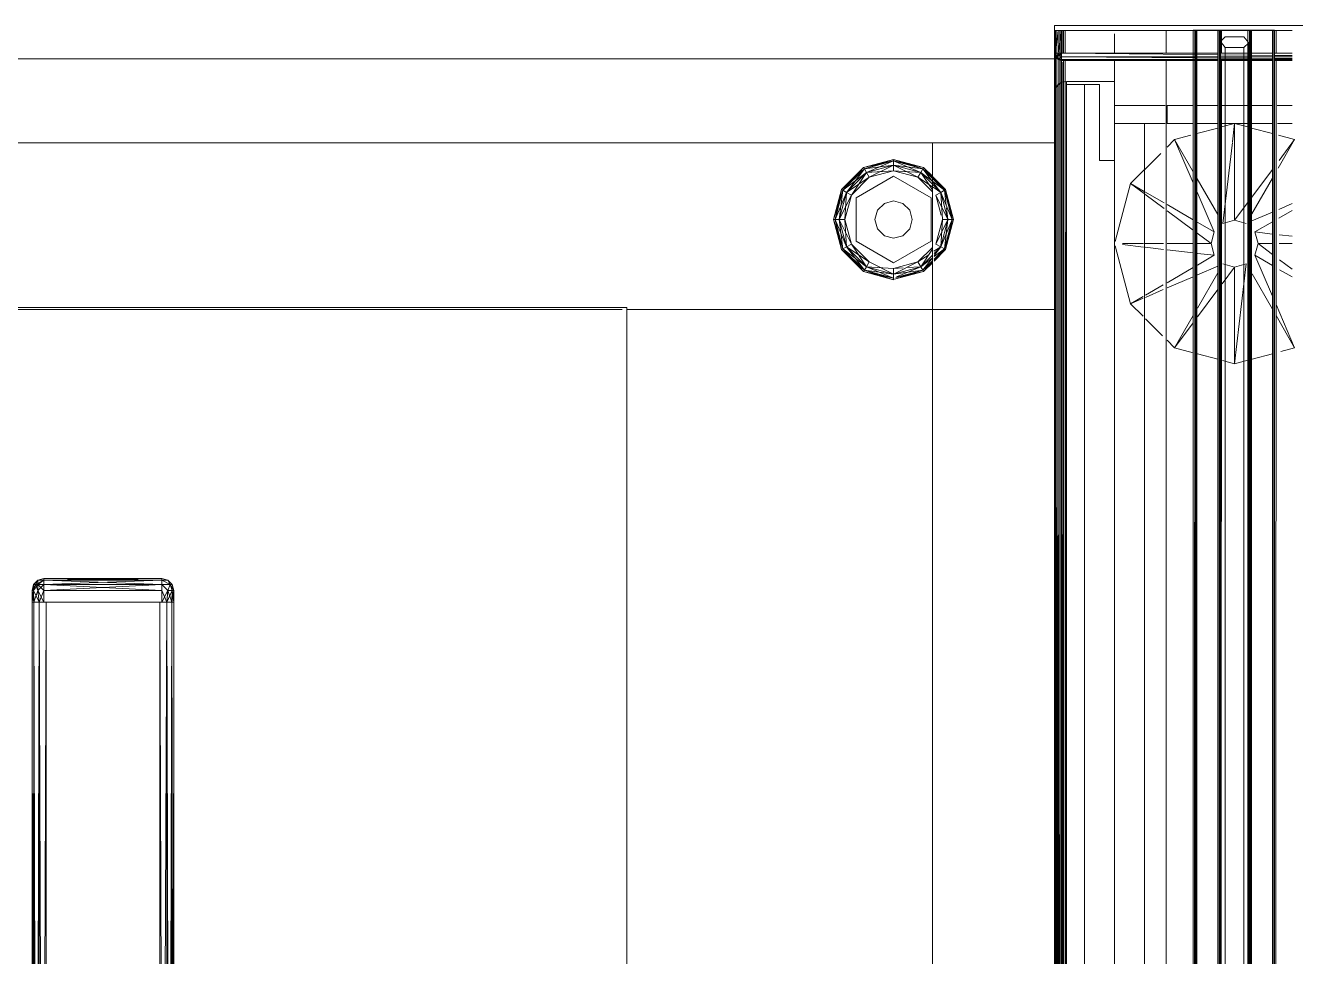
# Model space of a CAD drawing. Header units: inches. Extents: x 0 to 1536, y 72 to 1354.
# Drawn here: x 586.94 to 597.51, y 158.91 to 166.66 of the extents above; entities that cross this region are included whole.
import ezdxf

# ---------------------------------------------------------------- set-up
doc = ezdxf.new("R2010")
doc.units = ezdxf.units.IN
doc.header["$MEASUREMENT"] = 0
doc.layers.add('G-IMPT', color=8, linetype='Continuous', lineweight=9)
doc.layers.add('I-FURN-PNLS', color=30, linetype='Continuous', lineweight=9)

# ---------------------------------------------------------------- blocks, each defined once
blk = doc.blocks.new('WORKSTATION_1 - NCARB Leverage OPT A_dwg_3_YSYS92454-V58-Level XX  POWER _ SIGNAL')
at = {"layer": 'G-IMPT'}
for p, q in [((23.429, 9.841), (23.38, 9.827)), ((23.429, 9.841), (23.38, 9.827)), ((23.429, 9.841), (23.38, 9.827)), ((23.429, 9.841), (24.413, 9.841)), ((23.429, 9.841), (24.413, 9.841)), ((23.429, 9.841), (23.429, 9.827)), ((24.413, 9.841), (23.429, 9.827)), ((23.429, 9.841), (23.429, 9.827)), ((23.429, 9.841), (24.413, 9.827)), ((24.413, 9.841), (24.463, 9.827)), ((24.413, 9.841), (24.463, 9.827)), ((24.413, 9.841), (24.413, 9.827)), ((24.413, 9.841), (24.463, 9.827)), ((24.413, 9.841), (24.413, 9.827)), ((23.361, 9.793), (23.331, 9.742)), ((23.331, 9.742), (23.344, 9.791)), ((23.331, 9.742), (23.344, 9.791)), ((23.344, 9.791), (23.331, 9.742)), ((23.331, 9.742), (23.331, 9.644)), ((23.331, 9.742), (23.331, 9.644)), ((23.331, 9.742), (23.347, 9.644)), ((23.331, 9.742), (23.344, 9.742)), ((23.344, 9.742), (23.331, 9.644)), ((23.344, 9.791), (23.38, 9.827)), ((23.344, 9.791), (23.38, 9.827)), ((23.38, 9.827), (23.344, 9.791)), ((23.344, 9.742), (23.379, 9.793)), ((23.344, 9.791), (23.379, 9.793)), ((23.361, 9.793), (23.344, 9.742)), ((23.344, 9.791), (23.344, 9.742)), ((23.344, 9.742), (23.347, 9.644)), ((23.344, 9.742), (23.39, 9.644)), ((23.344, 9.742), (23.347, 9.644)), ((23.38, 9.742), (23.347, 9.644)), ((23.361, 9.793), (23.429, 9.827)), ((23.361, 9.793), (23.38, 9.827)), ((23.38, 9.742), (23.361, 9.793)), ((23.429, 9.791), (23.361, 9.793)), ((23.379, 9.793), (23.38, 9.827)), ((23.379, 9.793), (23.429, 9.827)), ((23.379, 9.793), (23.429, 9.742)), ((23.379, 9.793), (23.38, 9.742)), ((23.38, 9.827), (23.429, 9.827)), ((23.429, 9.827), (23.38, 9.827)), ((23.429, 9.791), (23.38, 9.742)), ((23.38, 9.742), (23.429, 9.644)), ((23.38, 9.742), (23.39, 9.644)), ((23.38, 9.742), (23.39, 9.644)), ((23.429, 9.742), (23.39, 9.644)), ((24.413, 9.827), (23.429, 9.827)), ((24.413, 9.827), (23.429, 9.791)), ((23.429, 9.791), (23.429, 9.827)), ((24.413, 9.791), (23.429, 9.827)), ((24.413, 9.827), (23.429, 9.827)), ((23.429, 9.791), (23.429, 9.827)), ((24.413, 9.791), (23.429, 9.791)), ((24.413, 9.791), (23.429, 9.742)), ((23.429, 9.742), (23.429, 9.791)), ((23.429, 9.791), (24.413, 9.742)), ((23.429, 9.791), (24.413, 9.791)), ((23.429, 9.742), (23.429, 9.791)), ((24.413, 9.742), (23.429, 9.742)), ((23.429, 9.742), (23.429, 9.644)), ((23.429, 9.742), (24.413, 9.742)), ((24.413, 9.791), (24.413, 9.827)), ((24.413, 9.827), (24.413, 9.791)), ((24.413, 9.827), (24.463, 9.827)), ((24.481, 9.793), (24.413, 9.827)), ((24.481, 9.793), (24.413, 9.791)), ((24.413, 9.742), (24.413, 9.791)), ((24.413, 9.791), (24.413, 9.742)), ((24.413, 9.791), (24.463, 9.742)), ((24.413, 9.791), (24.463, 9.742)), ((24.413, 9.742), (24.413, 9.644)), ((24.463, 9.742), (24.413, 9.644)), ((24.413, 9.742), (24.453, 9.644)), ((24.499, 9.742), (24.453, 9.644)), ((24.463, 9.742), (24.453, 9.644)), ((24.463, 9.742), (24.453, 9.644)), ((24.463, 9.827), (24.499, 9.791)), ((24.463, 9.827), (24.499, 9.791)), ((24.463, 9.827), (24.499, 9.791)), ((24.463, 9.827), (24.481, 9.793)), ((24.481, 9.793), (24.463, 9.827)), ((24.481, 9.793), (24.463, 9.742)), ((24.463, 9.742), (24.481, 9.793)), ((24.463, 9.742), (24.499, 9.742)), ((24.463, 9.742), (24.496, 9.644)), ((24.481, 9.793), (24.499, 9.742)), ((24.481, 9.793), (24.512, 9.742)), ((24.481, 9.793), (24.499, 9.791)), ((24.481, 9.793), (24.512, 9.742)), ((24.481, 9.793), (24.499, 9.742)), ((24.499, 9.742), (24.496, 9.644)), ((24.512, 9.742), (24.496, 9.644)), ((24.499, 9.742), (24.496, 9.644)), ((24.499, 9.791), (24.512, 9.742)), ((24.499, 9.791), (24.512, 9.742)), ((24.499, 9.791), (24.512, 9.742)), ((24.512, 9.742), (24.499, 9.742)), ((24.499, 9.742), (24.512, 9.644)), ((24.499, 9.742), (24.512, 9.742)), ((24.512, 9.742), (24.512, 9.644)), ((24.512, 9.742), (24.512, 9.644)), ((23.331, 9.644), (23.347, 9.644)), ((23.331, 9.644), (23.331, 3.862)), ((23.347, 9.644), (23.331, 9.644)), ((23.347, 9.644), (23.331, 9.644)), ((23.331, 9.644), (23.331, -5.711)), ((23.331, 9.644), (23.347, 9.644)), ((23.331, 9.644), (23.347, -5.711)), ((23.347, 9.644), (23.331, -5.711)), ((23.39, 9.644), (23.347, 9.644)), ((23.347, 9.644), (23.39, -5.711)), ((23.39, 9.644), (23.347, -5.711)), ((23.347, 9.644), (23.347, -5.711)), ((23.347, 9.644), (23.39, 9.644)), ((23.347, 9.644), (23.39, 9.644)), ((23.39, 9.644), (23.429, 9.644)), ((23.39, 9.644), (23.429, 9.644)), ((23.39, 9.644), (23.39, -5.711)), ((23.39, 9.644), (23.449, -5.711)), ((23.39, 9.644), (23.39, -5.711)), ((23.449, 9.644), (23.39, -5.711)), ((24.413, 9.644), (23.429, 9.644)), ((24.394, 9.644), (23.449, 9.644)), ((23.449, 9.644), (24.394, 9.644)), ((24.394, 9.644), (23.449, 9.644)), ((23.449, 9.644), (23.449, -5.711)), ((24.394, 9.644), (24.394, -5.711)), ((24.394, 9.644), (24.453, -5.711)), ((24.453, 9.644), (24.394, -5.711)), ((24.453, 9.644), (24.413, 9.644)), ((24.413, 9.644), (24.453, 9.644)), ((24.453, 9.644), (24.453, -5.711)), ((24.453, 9.644), (24.496, 9.644)), ((24.453, 9.644), (24.496, -5.711)), ((24.453, 9.644), (24.453, -5.711)), ((24.496, 9.644), (24.453, -5.711)), ((24.496, 9.644), (24.453, 9.644)), ((24.496, 9.644), (24.453, 9.644)), ((24.496, 9.644), (24.512, 9.644)), ((24.496, 9.644), (24.512, 9.644)), ((24.512, 9.644), (24.496, 9.644)), ((24.496, 9.644), (24.496, -5.711)), ((24.512, 9.644), (24.496, 9.644)), ((24.496, 9.644), (24.512, -5.711)), ((24.512, 9.644), (24.496, -5.711)), ((24.512, 9.644), (24.512, -5.711))]:
    blk.add_line(p, q, dxfattribs=at)
blk = doc.blocks.new('WORKSTATION_1 - NCARB Leverage OPT A_dwg_3_KPWL4236-V59-Level XX  POWER _ SIGNAL')
at = {"layer": 'G-IMPT'}
for p, q in [((2.125, 0.48), (2.125, 0.355)), ((2.125, 0.355), (2.125, 0.48)), ((2.275, 0.48), (2.275, 0.357)), ((2.275, 0.357), (2.275, 0.48)), ((2.409, 0.5), (2.373, 0.365)), ((2.373, 0.365), (2.409, 0.5)), ((2.373, 0.365), (2.409, 0.5)), ((2.409, 0.5), (2.647, 0.362)), ((2.583, 0.37), (2.409, 0.5)), ((2.99, 0.368), (2.941, 0.48)), ((2.998, 0.48), (3.062, 0.369)), ((3.201, 0.371), (3.214, 0.48)), ((3.275, 0.48), (3.275, 0.372)), ((3.409, 0.374), (3.488, 0.48)), ((3.552, 0.48), (3.492, 0.375)), ((3.781, 0.345), (4.141, 0.5)), ((4.141, 0.5), (3.873, 0.345)), ((4.172, 0.386), (4.141, 0.5)), ((4.141, 0.5), (4.172, 0.386)), ((4.141, 0.5), (4.172, 0.386)), ((2.125, 0.315), (2.125, 0.142)), ((2.125, 0.142), (2.125, 0.315)), ((2.275, 0.315), (2.275, 0.142)), ((2.275, 0.142), (2.275, 0.315)), ((2.359, 0.315), (2.313, 0.142)), ((2.313, 0.142), (2.359, 0.315)), ((2.313, 0.142), (2.359, 0.315)), ((2.888, 0.143), (2.657, 0.315)), ((2.729, 0.315), (3.026, 0.144)), ((3.086, 0.144), (3.013, 0.315)), ((3.093, 0.315), (3.178, 0.169)), ((3.178, 0.169), (3.195, 0.315)), ((3.275, 0.195), (3.365, 0.315)), ((3.275, 0.315), (3.275, 0.195)), ((3.372, 0.169), (3.712, 0.315)), ((3.457, 0.315), (3.372, 0.169)), ((3.821, 0.315), (3.526, 0.145)), ((4.236, 0.147), (4.191, 0.315)), ((4.191, 0.315), (4.236, 0.147)), ((4.191, 0.315), (4.236, 0.147)), ((2.125, 0.11), (2.125, -0.108)), ((2.125, -0.108), (2.125, 0.11)), ((2.304, 0.11), (2.275, 0)), ((2.275, 0), (2.304, 0.11)), ((2.275, 0), (2.304, 0.11)), ((2.275, 0.11), (2.275, -0.108)), ((2.275, -0.108), (2.275, 0.11)), ((3.08, 0), (2.933, 0.11)), ((3.178, 0.169), (3.275, 0.195)), ((3.275, 0.195), (3.178, 0.169)), ((3.275, 0.195), (3.178, 0.169)), ((3.275, 0.195), (3.372, 0.169)), ((3.275, 0.195), (3.372, 0.169)), ((3.372, 0.169), (3.275, 0.195)), ((4.275, 0), (4.246, 0.11)), ((4.246, 0.11), (4.275, 0)), ((4.246, 0.11), (4.275, 0)), ((2.275, 0), (3.08, 0)), ((2.427, -0.018), (2.275, 0)), ((3.08, 0), (3.106, 0.097)), ((3.106, 0.097), (3.08, 0)), ((3.106, 0.097), (3.08, 0)), ((3.106, -0.097), (3.08, 0)), ((3.08, 0), (3.106, -0.097)), ((3.08, 0), (3.106, -0.097)), ((3.444, 0.097), (3.47, 0)), ((3.444, 0.097), (3.47, 0)), ((3.47, 0), (3.444, 0.097)), ((3.444, 0.097), (4.275, 0)), ((3.47, 0), (3.444, -0.097)), ((3.47, 0), (3.444, -0.097)), ((3.444, -0.097), (3.47, 0)), ((4.275, 0), (3.47, 0)), ((3.47, 0), (3.609, -0.104)), ((4.248, -0.102), (4.275, 0)), ((4.275, 0), (4.248, -0.102)), ((4.275, 0), (4.248, -0.102)), ((2.275, 0), (2.304, -0.108)), ((2.304, -0.108), (2.275, 0)), ((2.304, -0.108), (2.275, 0)), ((3.106, -0.097), (2.432, -0.018)), ((2.125, -0.14), (2.125, -0.313)), ((2.125, -0.313), (2.125, -0.14)), ((2.275, -0.14), (2.275, -0.313)), ((2.275, -0.313), (2.275, -0.14)), ((2.313, -0.14), (2.359, -0.313)), ((2.359, -0.313), (2.313, -0.14)), ((2.359, -0.313), (2.313, -0.14)), ((2.735, -0.312), (3.033, -0.14)), ((3.178, -0.169), (2.846, -0.312)), ((3.095, -0.311), (3.178, -0.169)), ((3.275, -0.195), (3.178, -0.169)), ((3.178, -0.169), (3.275, -0.195)), ((3.178, -0.169), (3.275, -0.195)), ((3.275, -0.195), (3.188, -0.311)), ((3.372, -0.169), (3.275, -0.195)), ((3.372, -0.169), (3.275, -0.195)), ((3.275, -0.195), (3.372, -0.169)), ((3.275, -0.311), (3.275, -0.195)), ((3.372, -0.169), (3.356, -0.31)), ((3.454, -0.31), (3.372, -0.169)), ((3.535, -0.31), (3.462, -0.14)), ((3.811, -0.309), (3.517, -0.14)), ((3.658, -0.14), (3.885, -0.309)), ((4.192, -0.308), (4.237, -0.14)), ((4.237, -0.14), (4.192, -0.308)), ((4.237, -0.14), (4.192, -0.308)), ((2.125, -0.345), (2.125, -0.562)), ((2.125, -0.562), (2.125, -0.345)), ((2.275, -0.345), (2.275, -0.562)), ((2.275, -0.562), (2.275, -0.345)), ((2.373, -0.365), (2.409, -0.5)), ((2.409, -0.5), (2.373, -0.365)), ((2.409, -0.5), (2.373, -0.365)), ((2.409, -0.5), (2.677, -0.345)), ((2.769, -0.345), (2.409, -0.5)), ((2.95, -0.562), (3.076, -0.345)), ((3.163, -0.345), (3.001, -0.562)), ((3.275, -0.562), (3.275, -0.345)), ((3.352, -0.345), (3.326, -0.562)), ((3.6, -0.562), (3.474, -0.345)), ((3.644, -0.562), (3.55, -0.345)), ((4.141, -0.5), (3.873, -0.345)), ((3.933, -0.345), (4.141, -0.5)), ((4.141, -0.5), (4.183, -0.345)), ((4.183, -0.345), (4.141, -0.5)), ((4.183, -0.345), (4.141, -0.5)), ((2.471, -0.562), (2.409, -0.5)), ((2.471, -0.562), (2.409, -0.5)), ((2.471, -0.562), (2.409, -0.5)), ((4.079, -0.562), (4.141, -0.5)), ((4.079, -0.562), (4.141, -0.5)), ((4.141, -0.5), (4.079, -0.562)), ((2.275, -0.562), (2.125, -0.562)), ((2.275, -0.562), (2.125, -0.562)), ((2.125, -0.577), (2.125, -1)), ((2.125, -0.577), (2.125, -1)), ((2.275, -0.579), (2.275, -0.75)), ((2.275, -0.75), (2.275, -0.579)), ((2.275, -0.75), (2.275, -0.579)), ((2.275, -0.75), (2.275, -0.579)), ((2.657, -0.748), (2.524, -0.615)), ((2.657, -0.748), (2.524, -0.615)), ((2.657, -0.748), (2.524, -0.615)), ((2.844, -0.747), (2.936, -0.587)), ((2.983, -0.587), (2.864, -0.747)), ((3.275, -0.745), (3.275, -0.591)), ((3.323, -0.591), (3.305, -0.744)), ((3.704, -0.742), (3.618, -0.595)), ((3.722, -0.742), (3.658, -0.595)), ((3.9, -0.741), (4.041, -0.6)), ((3.9, -0.741), (4.041, -0.6)), ((4.041, -0.6), (3.9, -0.741)), ((2.275, -0.75), (2.275, -1)), ((2.275, -0.75), (2.545, -0.75)), ((2.275, -0.75), (2.545, -0.75)), ((2.275, -0.75), (2.275, -1)), ((2.275, -1), (2.275, -0.75)), ((2.275, -0.75), (2.545, -0.75)), ((2.275, -1), (2.275, -0.75)), ((2.275, -0.75), (2.545, -0.75)), ((2.275, -1), (2.275, -0.75)), ((2.275, -1), (2.275, -0.75)), ((2.275, -0.75), (36.725, -0.75)), ((2.275, -0.75), (36.725, -0.75)), ((2.275, -0.75), (2.545, -0.75)), ((2.275, -0.75), (2.545, -0.75)), ((2.583, -0.75), (36.686, -0.75)), ((2.583, -0.75), (36.686, -0.75)), ((2.583, -0.75), (36.686, -0.75)), ((2.583, -0.75), (36.686, -0.75)), ((2.583, -0.75), (36.686, -0.75)), ((2.583, -0.75), (36.686, -0.75)), ((2.775, -0.866), (2.662, -0.753)), ((2.775, -0.866), (2.662, -0.753)), ((2.775, -0.866), (2.662, -0.753)), ((2.775, -0.866), (2.84, -0.754)), ((2.858, -0.754), (2.775, -0.866)), ((3.275, -0.934), (3.275, -0.757)), ((3.303, -0.758), (3.283, -0.933)), ((3.775, -0.866), (3.714, -0.761)), ((3.775, -0.866), (3.73, -0.761)), ((3.775, -0.866), (3.879, -0.762)), ((3.775, -0.866), (3.879, -0.762)), ((3.879, -0.762), (3.775, -0.866)), ((2.775, -0.866), (3.257, -0.995)), ((3.257, -0.995), (2.775, -0.866)), ((3.257, -0.995), (2.775, -0.866)), ((3.294, -0.995), (3.775, -0.866)), ((3.775, -0.866), (3.294, -0.995)), ((3.775, -0.866), (3.294, -0.995)), ((1.5, -1), (1.5, -1.41)), ((1.5, -1), (1.5, -1.41)), ((1.69, -1), (1.529, -1)), ((1.69, -1), (1.529, -1)), ((1.925, -1), (1.742, -1)), ((2.125, -1), (1.742, -1)), ((2.125, -1), (1.925, -1)), ((2.583, -1), (2.275, -1)), ((2.275, -1), (2.583, -1)), ((2.275, -1), (2.583, -1)), ((2.583, -1), (2.275, -1)), ((2.275, -1), (2.583, -1)), ((2.583, -1), (2.275, -1)), ((36.416, -1), (2.583, -1)), ((2.583, -1), (36.416, -1)), ((2.583, -1), (2.583, -1.125)), ((2.583, -1), (36.416, -1)), ((2.583, -1), (36.416, -1)), ((2.583, -1), (36.416, -1)), ((36.416, -1), (2.583, -1)), ((2.583, -1.125), (2.583, -1)), ((1.95, -1.25), (1.95, -1.125)), ((2.583, -1.125), (1.95, -1.125)), ((1.95, -1.125), (2.583, -1.125)), ((1.95, -1.125), (1.95, -1.4)), ((11.614, -1.25), (1.95, -1.25)), ((1.95, -1.25), (1.95, -1.4)), ((11.614, -1.25), (1.95, -1.25)), ((1.736, -1.5), (1.5, -1.5)), ((1.95, -1.5), (1.5, -1.5)), ((1.95, -1.5), (1.736, -1.5))]:
    blk.add_line(p, q, dxfattribs=at)
blk = doc.blocks.new('WORKSTATION_1 - NCARB Leverage OPT A_dwg_3_KECS22436-7491119-Level XX  POWER _ SIGNAL')
at = {"layer": 'G-IMPT'}
for p, q in [((1.925, -1), (2.125, -1)), ((1.925, -1.118), (1.925, -1)), ((1.925, -1), (2.125, -1)), ((1.925, -1.118), (1.925, -1)), ((2.125, -1), (2.275, -1)), ((2.125, -1), (2.275, -1)), ((2.275, -1), (2.583, -1)), ((2.275, -1), (2.583, -1)), ((2.583, -1), (11.614, -1)), ((2.583, -1), (36.416, -1)), ((1.925, -1.4), (1.925, -1.146)), ((1.925, -1.4), (1.925, -1.146)), ((1.932, -1.437), (1.925, -1.4)), ((1.932, -1.437), (1.925, -1.4)), ((1.932, -1.437), (1.925, -1.4)), ((1.954, -1.471), (1.932, -1.437)), ((1.954, -1.471), (1.932, -1.437)), ((1.954, -1.471), (1.932, -1.437)), ((1.95, -1.4), (37.05, -1.4)), ((1.95, -1.4), (11.472, -1.41)), ((1.95, -1.437), (11.614, -1.427)), ((1.95, -1.437), (11.614, -1.437)), ((1.95, -1.437), (37.05, -1.437)), ((1.95, -1.437), (11.614, -1.446)), ((1.988, -1.493), (1.954, -1.471)), ((1.988, -1.493), (1.954, -1.471)), ((1.988, -1.493), (1.954, -1.471)), ((1.974, -1.471), (33.76, -1.44)), ((1.974, -1.471), (11.614, -1.471)), ((1.974, -1.471), (37.026, -1.471)), ((1.974, -1.471), (11.614, -1.477)), ((2.013, -1.493), (37.026, -1.471)), ((2.025, -1.5), (1.988, -1.493)), ((2.025, -1.5), (1.988, -1.493)), ((2.025, -1.5), (1.988, -1.493)), ((2.013, -1.493), (11.614, -1.493)), ((2.013, -1.493), (36.987, -1.493)), ((2.013, -1.493), (36.973, -1.5)), ((2.025, -1.5), (3.824, -1.5)), ((2.025, -1.5), (36.975, -1.5)), ((2.025, -1.5), (2.437, -1.5)), ((2.437, -1.5), (11.614, -1.498)), ((3.824, -1.5), (11.614, -1.5))]:
    blk.add_line(p, q, dxfattribs=at)
blk = doc.blocks.new('WORKSTATION_1 - NCARB Leverage OPT A_dwg_3_KESS1236-7491117-Level XX  POWER _ SIGNAL')
at = {"layer": 'G-IMPT'}
for p, q in [((1.925, -1), (2.125, -1)), ((1.925, -1), (1.925, -1.118)), ((1.925, -1), (1.925, -1.4)), ((37.075, -1), (1.925, -1)), ((2.125, -1), (2.275, -1)), ((2.275, -1), (2.583, -1)), ((2.583, -1), (36.416, -1)), ((1.925, -1.146), (1.925, -1.4)), ((1.925, -1.4), (1.932, -1.437)), ((1.925, -1.4), (1.932, -1.437)), ((37.075, -1.4), (1.925, -1.4)), ((37.05, -1.437), (1.925, -1.4)), ((1.938, -1.45), (1.932, -1.437)), ((1.932, -1.437), (1.954, -1.471)), ((1.938, -1.45), (1.954, -1.471)), ((1.938, -1.45), (1.975, -1.487)), ((37.05, -1.437), (1.95, -1.437)), ((33.76, -1.44), (1.954, -1.471)), ((1.975, -1.487), (1.954, -1.471)), ((37.046, -1.471), (1.954, -1.471)), ((1.954, -1.471), (1.988, -1.493)), ((37.046, -1.471), (1.988, -1.493)), ((1.975, -1.487), (1.988, -1.493)), ((2.025, -1.5), (1.988, -1.493)), ((1.988, -1.493), (2.025, -1.5)), ((37.012, -1.493), (1.988, -1.493)), ((36.973, -1.5), (1.988, -1.493)), ((2.025, -1.5), (36.975, -1.5)), ((36.975, -1.5), (2.025, -1.5))]:
    blk.add_line(p, q, dxfattribs=at)
blk = doc.blocks.new('WORKSTATION_1 - NCARB Leverage OPT A_dwg_3_42PP AA36_000000-V60-Level XX  POWER _ SIGNAL')
for name in ['WORKSTATION_1 - NCARB Leverage OPT A_dwg_3_KPWL4236-V59-Level XX  POWER _ SIGNAL', 'WORKSTATION_1 - NCARB Leverage OPT A_dwg_3_KECS22436-7491119-Level XX  POWER _ SIGNAL', 'WORKSTATION_1 - NCARB Leverage OPT A_dwg_3_KESS1236-7491117-Level XX  POWER _ SIGNAL']:
    blk.add_blockref(name, (0, 0))
blk = doc.blocks.new('WORKSTATION_1 - NCARB Leverage OPT A_dwg_3_KTE42-V63-Level XX  POWER _ SIGNAL')
at = {"layer": 'G-IMPT'}
for p, q in [((1.28, 1.492), (1.258, 1.47)), ((1.28, 1.492), (1.258, 1.47)), ((1.258, 1.47), (1.28, 1.492)), ((1.28, 1.492), (1.261, 1.464)), ((1.31, 1.5), (1.28, 1.492)), ((1.31, 1.5), (1.28, 1.492)), ((1.28, 1.492), (1.31, 1.5)), ((1.285, 1.479), (1.28, 1.492)), ((1.285, 1.479), (1.291, 1.494)), ((1.31, 1.492), (1.285, 1.479)), ((1.31, 1.5), (1.291, 1.494)), ((1.31, 1.492), (1.291, 1.494)), ((1.5, 1.5), (1.31, 1.5)), ((1.31, 1.5), (1.5, 1.5)), ((1.5, 1.492), (1.31, 1.5)), ((1.31, 1.492), (1.31, 1.5)), ((1.31, 1.492), (1.5, 1.492)), ((1.5, 1.47), (1.31, 1.492)), ((1.31, 1.47), (1.31, 1.492)), ((1.5, 1.492), (1.5, 1.5)), ((1.5, 1.47), (1.5, 1.492)), ((1.25, 1.44), (1.258, 1.47)), ((1.25, 1.44), (1.258, 1.47)), ((1.25, 1.44), (1.258, 1.47)), ((1.25, 0.314), (1.25, 1.44)), ((1.258, 1.44), (1.25, 1.44)), ((1.25, 1), (1.25, 1.41)), ((1.258, 1.44), (1.255, 0.314)), ((1.258, 1.47), (1.261, 1.464)), ((1.258, 1.44), (1.261, 1.464)), ((1.258, 0.314), (1.258, 1.44)), ((1.28, 1.44), (1.258, 1.44)), ((1.285, 1.479), (1.261, 1.464)), ((1.28, 1.44), (1.261, 1.464)), ((1.28, 1.44), (1.271, 0.314)), ((1.28, 1.44), (1.291, 1.457)), ((1.28, 0.314), (1.28, 1.44)), ((1.31, 1.44), (1.28, 1.44)), ((1.291, 1.457), (1.285, 1.479)), ((1.31, 1.47), (1.285, 1.479)), ((1.31, 1.47), (1.291, 1.457)), ((1.31, 1.44), (1.291, 1.457)), ((1.31, 1.44), (1.298, 0.315)), ((1.31, 1.47), (1.5, 1.47)), ((1.5, 1.44), (1.31, 1.47)), ((1.31, 1.44), (1.31, 1.47)), ((1.31, 1.44), (1.5, 1.44)), ((1.31, 1.44), (1.31, 0.315)), ((1.5, 1.44), (1.5, 1.47)), ((1.5, 1.44), (1.5, 0.315)), ((1.5, 1), (1.5, 1.41)), ((1.25, 0.573), (1.25, 1)), ((1.5, 0.345), (1.5, 1)), ((1.25, 0.345), (1.25, 0.57)), ((1.25, 0.14), (1.25, 0.314)), ((1.25, 0.14), (1.25, 0.314)), ((1.255, 0.314), (1.254, 0.14)), ((1.258, 0.14), (1.258, 0.314)), ((1.271, 0.314), (1.27, 0.14)), ((1.28, 0.14), (1.28, 0.314)), ((1.298, 0.315), (1.296, 0.14)), ((1.31, 0.315), (1.31, 0.14)), ((1.5, 0.14), (1.5, 0.315)), ((1.5, 0.315), (1.5, 0.14)), ((1.25, -0.132), (1.25, 0.127)), ((1.25, -0.11), (1.25, 0.109)), ((1.254, 0.127), (1.254, -0.132)), ((1.258, -0.132), (1.258, 0.127)), ((1.27, 0.127), (1.268, -0.132)), ((1.28, -0.132), (1.28, 0.127)), ((1.296, 0.127), (1.294, -0.132)), ((1.31, 0.127), (1.31, -0.132)), ((1.5, 0.127), (1.5, -0.132)), ((1.5, -0.11), (1.5, 0.11)), ((1.25, -0.315), (1.25, -0.141)), ((1.25, -0.315), (1.25, -0.141)), ((1.254, -0.141), (1.253, -0.315)), ((1.258, -0.315), (1.258, -0.141)), ((1.268, -0.141), (1.267, -0.315)), ((1.28, -0.315), (1.28, -0.141)), ((1.294, -0.141), (1.292, -0.315)), ((1.31, -0.14), (1.31, -0.315)), ((1.5, -0.315), (1.5, -0.14)), ((1.5, -0.14), (1.5, -0.315)), ((1.25, -0.48), (1.25, -0.328)), ((1.25, -0.48), (1.25, -0.349)), ((1.253, -0.328), (1.253, -0.48)), ((1.258, -0.48), (1.258, -0.328)), ((1.267, -0.328), (1.265, -0.48)), ((1.28, -0.48), (1.28, -0.328)), ((1.292, -0.328), (1.29, -0.48)), ((1.31, -0.328), (1.31, -0.48)), ((1.5, -0.328), (1.5, -0.48)), ((1.5, -0.48), (1.5, -0.345))]:
    blk.add_line(p, q, dxfattribs=at)
blk = doc.blocks.new('WORKSTATION_1 - NCARB Leverage OPT A_dwg_3_KPGAS0972-V64-Level XX  POWER _ SIGNAL')
at = {"layer": 'G-IMPT'}
for p, q in [((1.5, 0.48), (1.5, 0.345)), ((1.5, 0.345), (1.5, 0.48)), ((1.5, 0.332), (1.5, 0.345)), ((1.69, 0.345), (1.5, 0.345)), ((1.5, 0.33), (1.5, 0.332)), ((1.69, 0.332), (1.5, 0.332)), ((1.5, 0.332), (1.69, 0.332)), ((1.5, 0.328), (1.5, 0.33)), ((1.69, 0.33), (1.5, 0.33)), ((1.5, 0.315), (1.5, 0.328)), ((73.459, 0.315), (1.5, 0.328)), ((73.459, 0.33), (1.733, 0.33)), ((73.459, 0.332), (1.734, 0.345)), ((1.734, 0.332), (73.459, 0.332)), ((73.459, 0.33), (1.734, 0.332)), ((1.5, 0.315), (1.5, 0.14)), ((1.5, 0.14), (1.5, 0.315)), ((73.459, 0.315), (1.5, 0.315)), ((1.5, 0.132), (1.5, 0.14)), ((1.5, 0.14), (73.459, 0.14)), ((73.459, 0.132), (1.5, 0.14)), ((1.5, 0.125), (1.5, 0.132)), ((73.459, 0.125), (1.5, 0.132)), ((1.5, 0.132), (73.459, 0.132)), ((1.5, 0.125), (73.459, 0.125)), ((1.5, 0.123), (1.5, 0.125)), ((1.5, 0.125), (73.459, 0.125)), ((1.69, 0.125), (1.5, 0.125)), ((1.5, 0.11), (1.5, 0.123)), ((1.69, 0.123), (1.5, 0.123)), ((1.5, 0.123), (1.69, 0.123)), ((1.5, 0.11), (1.5, -0.11)), ((1.5, -0.11), (1.5, 0.11)), ((1.69, 0.11), (1.5, 0.11)), ((73.459, 0.123), (1.742, 0.125)), ((73.459, 0.11), (1.742, 0.123)), ((1.742, 0.123), (73.459, 0.123)), ((73.459, 0.11), (1.742, 0.11)), ((1.5, -0.117), (1.5, -0.11)), ((1.69, -0.11), (1.5, -0.11)), ((1.5, -0.125), (1.5, -0.117)), ((1.69, -0.118), (1.5, -0.117)), ((1.5, -0.117), (1.69, -0.117)), ((1.5, -0.127), (1.5, -0.125)), ((1.5, -0.125), (1.69, -0.125)), ((1.5, -0.14), (1.5, -0.127)), ((73.459, -0.14), (1.5, -0.127)), ((1.5, -0.127), (73.459, -0.127)), ((1.5, -0.14), (1.5, -0.315)), ((1.5, -0.315), (1.5, -0.14)), ((73.459, -0.14), (1.5, -0.14)), ((73.459, -0.117), (1.742, -0.11)), ((1.742, -0.117), (73.459, -0.117)), ((73.459, -0.125), (1.742, -0.118)), ((1.742, -0.125), (73.459, -0.125)), ((1.5, -0.322), (1.5, -0.315)), ((1.5, -0.315), (73.459, -0.315)), ((73.459, -0.322), (1.5, -0.315)), ((1.5, -0.33), (1.5, -0.322)), ((1.5, -0.322), (73.459, -0.322)), ((73.459, -0.33), (1.5, -0.322)), ((1.5, -0.332), (1.5, -0.33)), ((73.459, -0.33), (1.5, -0.33)), ((1.5, -0.345), (1.5, -0.332)), ((1.69, -0.332), (1.5, -0.332)), ((1.5, -0.332), (1.69, -0.332)), ((1.5, -0.345), (1.5, -0.57)), ((1.5, -1.44), (1.5, -0.345)), ((1.69, -0.345), (1.5, -0.345)), ((1.742, -0.332), (73.459, -0.332)), ((73.459, -0.345), (1.742, -0.332)), ((73.459, -0.345), (1.742, -0.345)), ((1.69, -0.57), (1.5, -0.57)), ((1.69, -0.57), (1.5, -0.57)), ((1.5, -0.57), (1.5, -1.41)), ((73.459, -0.57), (1.742, -0.57)), ((73.459, -0.57), (1.742, -0.57)), ((1.5, -1.41), (1.5, -1.425)), ((1.5, -1.425), (1.5, -1.436)), ((1.5, -1.436), (1.5, -1.44)), ((1.69, -1.436), (1.5, -1.436)), ((1.5, -1.436), (1.69, -1.436)), ((1.5, -1.47), (1.5, -1.44)), ((1.5, -1.44), (1.5, -1.444)), ((1.5, -1.44), (73.459, -1.44)), ((1.5, -1.44), (73.459, -1.44)), ((1.69, -1.44), (1.5, -1.44)), ((73.459, -1.44), (1.5, -1.444)), ((1.69, -1.44), (1.5, -1.44)), ((1.5, -1.44), (1.69, -1.44)), ((1.5, -1.444), (1.5, -1.455)), ((1.5, -1.444), (73.459, -1.444)), ((73.459, -1.444), (1.5, -1.455)), ((1.5, -1.455), (1.5, -1.47)), ((1.5, -1.455), (73.459, -1.455)), ((73.459, -1.455), (1.5, -1.47)), ((1.5, -1.47), (1.5, -1.485)), ((1.5, -1.492), (1.5, -1.47)), ((1.5, -1.47), (73.459, -1.47)), ((73.459, -1.47), (1.5, -1.485)), ((1.5, -1.47), (73.459, -1.47)), ((73.459, -1.492), (1.5, -1.47)), ((1.69, -1.425), (1.501, -1.425)), ((1.501, -1.425), (1.69, -1.425)), ((1.69, -1.41), (1.502, -1.41)), ((73.459, -1.41), (1.742, -1.41)), ((73.459, -1.41), (1.742, -1.425)), ((1.742, -1.425), (73.459, -1.425)), ((73.459, -1.436), (1.742, -1.44)), ((1.742, -1.44), (73.459, -1.44)), ((73.459, -1.47), (1.742, -1.44)), ((1.764, -1.436), (73.459, -1.436)), ((73.459, -1.425), (1.767, -1.436)), ((1.5, -1.485), (1.5, -1.496)), ((1.5, -1.485), (73.459, -1.485)), ((73.459, -1.485), (1.5, -1.496)), ((1.5, -1.5), (1.5, -1.492)), ((1.5, -1.492), (73.459, -1.492)), ((73.459, -1.5), (1.5, -1.492)), ((1.5, -1.496), (1.5, -1.5)), ((1.5, -1.496), (73.459, -1.496)), ((73.459, -1.496), (1.5, -1.5)), ((1.5, -1.5), (73.459, -1.5)), ((1.5, -1.5), (73.459, -1.5))]:
    blk.add_line(p, q, dxfattribs=at)
blk = doc.blocks.new('WORKSTATION_1 - NCARB Leverage OPT A_dwg_3_UGHS1672R-V65-Level XX  POWER _ SIGNAL')
at = {"layer": 'G-IMPT'}
for p, q in [((0.214, 16), (0, 16)), ((0.214, 16), (0, 16)), ((0, 16), (0.214, 16)), ((0.214, 16), (0, 16)), ((0, 0), (0, 16)), ((0, 0), (0, 16)), ((0, 0), (0, 16)), ((0, 0), (0, 16)), ((0.289, 16), (0.214, 16)), ((0.289, 16), (0.214, 16)), ((0.214, 16), (0.289, 16)), ((0.289, 16), (0.214, 16)), ((0.701, 16), (0.289, 16)), ((0.701, 16), (0.289, 16)), ((0.289, 16), (2.088, 16)), ((2.088, 16), (0.289, 16)), ((0.701, 16), (2.088, 16)), ((0.701, 16), (2.088, 16)), ((0.701, 16), (0.701, 14.984)), ((0.701, 16), (0.701, 14.984)), ((0.701, 16), (2.088, 16)), ((0.701, 16), (2.088, 16)), ((0.701, 14.984), (0.701, 16)), ((0.701, 14.984), (0.701, 16)), ((0.701, 14.984), (0.701, 16)), ((0.701, 0), (0.701, 16)), ((2.088, 16), (9.878, 16)), ((2.088, 16), (9.878, 16)), ((2.088, 16), (9.878, 16)), ((2.088, 16), (9.878, 16)), ((2.088, 16), (9.878, 16)), ((9.878, 16), (2.088, 16)), ((1.339, 15.161), (1.089, 15.094)), ((1.089, 15.094), (1.339, 15.149)), ((1.095, 15.084), (1.339, 15.161)), ((1.339, 15.149), (1.095, 15.084)), ((1.339, 15.149), (1.095, 15.084)), ((1.112, 15.054), (1.339, 15.149)), ((1.589, 15.094), (1.339, 15.161)), ((1.339, 15.149), (1.339, 15.161)), ((1.339, 15.161), (1.582, 15.084)), ((1.339, 15.161), (1.339, 15.149)), ((1.339, 15.149), (1.339, 15.114)), ((1.582, 15.084), (1.339, 15.149)), ((1.339, 15.149), (1.565, 15.054)), ((1.339, 15.114), (1.339, 15.149)), ((1.582, 15.084), (1.339, 15.149)), ((1.339, 15.149), (1.589, 15.094)), ((1.089, 15.094), (0.982, 14.988)), ((0.99, 14.988), (1.095, 15.084)), ((0.992, 14.988), (1.089, 15.094)), ((1.095, 15.084), (1, 14.989)), ((1.095, 15.084), (1, 14.989)), ((1.023, 14.989), (1.095, 15.084)), ((1.027, 14.989), (1.112, 15.054)), ((1.048, 14.989), (1.112, 15.054)), ((1.112, 15.054), (1.048, 14.989)), ((1.112, 15.054), (1.07, 14.99)), ((1.095, 15.084), (1.089, 15.094)), ((1.089, 15.094), (1.095, 15.084)), ((1.095, 15.084), (1.221, 15.1)), ((1.095, 15.084), (1.112, 15.054)), ((1.112, 15.054), (1.095, 15.084)), ((1.112, 15.054), (1.339, 15.114)), ((1.339, 15.114), (1.112, 15.054)), ((1.339, 15.067), (1.112, 15.054)), ((1.136, 15.013), (1.112, 15.054)), ((1.136, 15.013), (1.112, 15.054)), ((1.339, 15.114), (1.136, 15.013)), ((1.136, 15.013), (1.301, 15.057)), ((1.301, 15.057), (1.136, 15.013)), ((1.24, 15.102), (1.339, 15.114)), ((1.339, 15.114), (1.565, 15.054)), ((1.339, 15.067), (1.339, 15.114)), ((1.542, 15.013), (1.339, 15.114)), ((1.565, 15.054), (1.339, 15.114)), ((1.339, 15.067), (1.339, 15.114)), ((1.339, 15.114), (1.582, 15.084)), ((1.542, 15.013), (1.339, 15.067)), ((1.565, 15.054), (1.339, 15.067)), ((1.542, 15.013), (1.565, 15.054)), ((1.542, 15.013), (1.565, 15.054)), ((1.582, 15.084), (1.565, 15.054)), ((1.565, 15.054), (1.582, 15.084)), ((1.621, 14.998), (1.565, 15.054)), ((1.602, 14.997), (1.565, 15.054)), ((1.621, 14.998), (1.565, 15.054)), ((1.565, 15.054), (1.639, 14.998)), ((1.582, 15.084), (1.589, 15.094)), ((1.589, 15.094), (1.582, 15.084)), ((1.668, 14.998), (1.582, 15.084)), ((1.582, 15.084), (1.647, 14.998)), ((1.668, 14.998), (1.582, 15.084)), ((1.582, 15.084), (1.676, 14.998)), ((1.685, 14.998), (1.589, 15.094)), ((1.589, 15.094), (1.676, 14.998)), ((0.701, 14.984), (2.088, 14.984)), ((0.701, 14.984), (2.088, 14.984)), ((0.701, 6.5), (0.701, 14.984)), ((0.701, 6.5), (0.701, 14.984)), ((0.701, 6.5), (0.701, 14.984)), ((0.839, 14.661), (0.906, 14.911)), ((0.851, 14.661), (0.906, 14.911)), ((0.978, 14.984), (0.906, 14.911)), ((0.906, 14.911), (0.986, 14.984)), ((0.916, 14.905), (0.906, 14.911)), ((0.906, 14.911), (0.916, 14.905)), ((0.996, 14.984), (0.916, 14.905)), ((0.996, 14.984), (0.916, 14.905)), ((0.916, 14.905), (0.988, 14.984)), ((0.916, 14.905), (1.018, 14.982)), ((0.946, 14.888), (1.043, 14.984)), ((1.092, 14.984), (0.946, 14.888)), ((1.043, 14.984), (0.946, 14.888)), ((0.946, 14.888), (1.019, 14.984)), ((0.978, 14.661), (1.158, 14.974)), ((1.158, 14.974), (0.978, 14.661)), ((0.987, 14.864), (1.107, 14.984)), ((1.107, 14.984), (0.987, 14.864)), ((1.066, 14.984), (0.987, 14.864)), ((1.158, 14.974), (1.519, 14.974)), ((1.519, 14.974), (1.158, 14.974)), ((1.519, 14.974), (1.699, 14.661)), ((1.519, 14.974), (1.699, 14.661)), ((1.69, 14.864), (1.57, 14.984)), ((1.731, 14.888), (1.585, 14.984)), ((1.69, 14.864), (1.631, 14.954)), ((1.731, 14.888), (1.635, 14.984)), ((1.731, 14.888), (1.635, 14.984)), ((1.657, 14.984), (1.761, 14.905)), ((1.659, 14.982), (1.731, 14.888)), ((1.761, 14.905), (1.682, 14.984)), ((1.761, 14.905), (1.682, 14.984)), ((1.689, 14.984), (1.761, 14.905)), ((1.691, 14.984), (1.772, 14.911)), ((1.772, 14.911), (1.699, 14.984)), ((1.761, 14.905), (1.772, 14.911)), ((1.772, 14.911), (1.761, 14.905)), ((1.836, 14.67), (1.772, 14.911)), ((1.772, 14.911), (1.822, 14.681)), ((2.088, 14.984), (26.088, 14.984)), ((2.088, 14.984), (26.088, 14.984)), ((0.839, 14.661), (0.916, 14.905)), ((0.851, 14.661), (0.916, 14.905)), ((0.851, 14.661), (0.916, 14.905)), ((0.851, 14.661), (0.946, 14.888)), ((0.886, 14.661), (0.916, 14.905)), ((0.886, 14.661), (0.946, 14.888)), ((0.946, 14.888), (0.886, 14.661)), ((0.987, 14.864), (0.886, 14.661)), ((0.916, 14.905), (0.946, 14.888)), ((0.946, 14.888), (0.916, 14.905)), ((0.946, 14.888), (0.933, 14.661)), ((0.933, 14.661), (0.987, 14.864)), ((0.987, 14.864), (0.933, 14.661)), ((0.987, 14.864), (0.946, 14.888)), ((0.987, 14.864), (0.946, 14.888)), ((1.339, 14.817), (1.261, 14.796)), ((1.339, 14.817), (1.261, 14.796)), ((1.261, 14.796), (1.339, 14.817)), ((1.416, 14.796), (1.339, 14.817)), ((1.416, 14.796), (1.339, 14.817)), ((1.339, 14.817), (1.416, 14.796)), ((1.69, 14.864), (1.731, 14.888)), ((1.69, 14.864), (1.731, 14.888)), ((1.745, 14.661), (1.69, 14.864)), ((1.792, 14.661), (1.69, 14.864)), ((1.761, 14.905), (1.731, 14.888)), ((1.731, 14.888), (1.761, 14.905)), ((1.731, 14.888), (1.792, 14.661)), ((1.738, 14.768), (1.731, 14.888)), ((1.792, 14.661), (1.731, 14.888)), ((1.731, 14.888), (1.816, 14.685)), ((1.761, 14.905), (1.792, 14.661)), ((1.821, 14.681), (1.761, 14.905)), ((1.821, 14.681), (1.761, 14.905)), ((1.761, 14.905), (1.836, 14.671)), ((1.204, 14.739), (1.183, 14.661)), ((1.204, 14.739), (1.183, 14.661)), ((1.183, 14.661), (1.204, 14.739)), ((1.261, 14.796), (1.204, 14.739)), ((1.261, 14.796), (1.204, 14.739)), ((1.204, 14.739), (1.261, 14.796)), ((1.473, 14.739), (1.416, 14.796)), ((1.473, 14.739), (1.416, 14.796)), ((1.416, 14.796), (1.473, 14.739)), ((1.494, 14.661), (1.473, 14.739)), ((1.494, 14.661), (1.473, 14.739)), ((1.473, 14.739), (1.494, 14.661)), ((1.745, 14.661), (1.74, 14.74)), ((0.839, 14.661), (0.906, 14.411)), ((0.851, 14.661), (0.839, 14.661)), ((0.916, 14.418), (0.839, 14.661)), ((0.839, 14.661), (0.851, 14.661)), ((0.851, 14.661), (0.886, 14.661)), ((0.851, 14.661), (0.916, 14.418)), ((0.886, 14.661), (0.851, 14.661)), ((0.946, 14.435), (0.851, 14.661)), ((0.851, 14.661), (0.916, 14.418)), ((0.906, 14.411), (0.851, 14.661)), ((0.933, 14.661), (0.886, 14.661)), ((0.946, 14.435), (0.886, 14.661)), ((0.916, 14.418), (0.886, 14.661)), ((0.933, 14.661), (0.886, 14.661)), ((0.886, 14.661), (0.987, 14.458)), ((0.886, 14.661), (0.946, 14.435)), ((0.933, 14.661), (0.946, 14.435)), ((0.933, 14.661), (0.987, 14.458)), ((0.978, 14.661), (1.158, 14.349)), ((0.978, 14.661), (1.158, 14.349)), ((1.183, 14.661), (1.204, 14.584)), ((1.204, 14.584), (1.183, 14.661)), ((1.204, 14.584), (1.183, 14.661)), ((1.473, 14.584), (1.494, 14.661)), ((1.494, 14.661), (1.473, 14.584)), ((1.494, 14.661), (1.473, 14.584)), ((1.699, 14.661), (1.519, 14.349)), ((1.699, 14.661), (1.519, 14.349)), ((1.69, 14.458), (1.792, 14.661)), ((1.792, 14.661), (1.731, 14.435)), ((1.826, 14.661), (1.731, 14.435)), ((1.731, 14.435), (1.745, 14.661)), ((1.745, 14.661), (1.792, 14.661)), ((1.745, 14.661), (1.792, 14.661)), ((1.761, 14.418), (1.826, 14.661)), ((1.792, 14.661), (1.761, 14.418)), ((1.839, 14.661), (1.761, 14.418)), ((1.772, 14.411), (1.839, 14.661)), ((1.826, 14.661), (1.772, 14.411)), ((1.826, 14.661), (1.792, 14.661)), ((1.792, 14.661), (1.826, 14.661)), ((1.826, 14.661), (1.839, 14.661)), ((1.839, 14.661), (1.826, 14.661)), ((1.204, 14.584), (1.261, 14.527)), ((1.261, 14.527), (1.204, 14.584)), ((1.261, 14.527), (1.204, 14.584)), ((1.261, 14.527), (1.339, 14.506)), ((1.339, 14.506), (1.261, 14.527)), ((1.339, 14.506), (1.261, 14.527)), ((1.339, 14.506), (1.416, 14.527)), ((1.416, 14.527), (1.339, 14.506)), ((1.416, 14.527), (1.339, 14.506)), ((1.473, 14.584), (1.416, 14.527)), ((1.473, 14.584), (1.416, 14.527)), ((1.473, 14.584), (1.416, 14.527)), ((0.916, 14.418), (0.906, 14.411)), ((0.906, 14.411), (0.916, 14.418)), ((0.906, 14.411), (1.089, 14.228)), ((1.095, 14.239), (0.906, 14.411)), ((0.916, 14.418), (0.946, 14.435)), ((0.946, 14.435), (0.916, 14.418)), ((0.916, 14.418), (1.095, 14.239)), ((1.112, 14.269), (0.916, 14.418)), ((0.916, 14.418), (1.095, 14.239)), ((1.089, 14.228), (0.916, 14.418)), ((0.987, 14.458), (0.946, 14.435)), ((0.987, 14.458), (0.946, 14.435)), ((1.112, 14.269), (0.946, 14.435)), ((1.095, 14.239), (0.946, 14.435)), ((0.946, 14.435), (1.136, 14.31)), ((0.946, 14.435), (1.112, 14.269)), ((0.987, 14.458), (1.112, 14.269)), ((0.987, 14.458), (1.136, 14.31)), ((1.69, 14.458), (1.542, 14.31)), ((1.69, 14.458), (1.542, 14.31)), ((1.542, 14.31), (1.731, 14.435)), ((1.69, 14.458), (1.565, 14.269)), ((1.731, 14.435), (1.565, 14.269)), ((1.731, 14.435), (1.565, 14.269)), ((1.761, 14.418), (1.565, 14.269)), ((1.731, 14.435), (1.582, 14.239)), ((1.582, 14.239), (1.761, 14.418)), ((1.582, 14.239), (1.761, 14.418)), ((1.772, 14.411), (1.582, 14.239)), ((1.761, 14.418), (1.589, 14.228)), ((1.589, 14.228), (1.772, 14.411)), ((1.69, 14.458), (1.731, 14.435)), ((1.69, 14.458), (1.731, 14.435)), ((1.761, 14.418), (1.731, 14.435)), ((1.731, 14.435), (1.761, 14.418)), ((1.761, 14.418), (1.772, 14.411)), ((1.772, 14.411), (1.761, 14.418)), ((1.136, 14.31), (1.112, 14.269)), ((1.136, 14.31), (1.112, 14.269)), ((1.136, 14.31), (1.339, 14.208)), ((1.136, 14.31), (1.339, 14.255)), ((1.158, 14.349), (1.519, 14.349)), ((1.158, 14.349), (1.519, 14.349)), ((1.542, 14.31), (1.339, 14.255)), ((1.339, 14.255), (1.542, 14.31)), ((1.339, 14.208), (1.542, 14.31)), ((1.542, 14.31), (1.565, 14.269)), ((1.542, 14.31), (1.565, 14.269)), ((1.095, 14.239), (1.089, 14.228)), ((1.089, 14.228), (1.095, 14.239)), ((1.089, 14.228), (1.339, 14.161)), ((1.339, 14.174), (1.089, 14.228)), ((1.095, 14.239), (1.112, 14.269)), ((1.112, 14.269), (1.095, 14.239)), ((1.095, 14.239), (1.339, 14.174)), ((1.339, 14.208), (1.095, 14.239)), ((1.095, 14.239), (1.339, 14.174)), ((1.339, 14.161), (1.095, 14.239)), ((1.339, 14.208), (1.112, 14.269)), ((1.339, 14.174), (1.112, 14.269)), ((1.112, 14.269), (1.339, 14.255)), ((1.112, 14.269), (1.339, 14.208)), ((1.565, 14.269), (1.339, 14.208)), ((1.339, 14.255), (1.565, 14.269)), ((1.339, 14.208), (1.565, 14.269)), ((1.565, 14.269), (1.339, 14.174)), ((1.339, 14.255), (1.339, 14.208)), ((1.339, 14.255), (1.339, 14.208)), ((1.582, 14.239), (1.339, 14.208)), ((1.339, 14.174), (1.582, 14.239)), ((1.582, 14.239), (1.339, 14.161)), ((1.339, 14.161), (1.589, 14.228)), ((1.589, 14.228), (1.339, 14.174)), ((1.339, 14.174), (1.339, 14.208)), ((1.339, 14.208), (1.339, 14.174)), ((1.339, 14.174), (1.339, 14.161)), ((1.339, 14.161), (1.339, 14.174)), ((1.582, 14.239), (1.565, 14.269)), ((1.565, 14.269), (1.582, 14.239)), ((1.582, 14.239), (1.589, 14.228)), ((1.589, 14.228), (1.582, 14.239))]:
    blk.add_line(p, q, dxfattribs=at)
blk = doc.blocks.new('WORKSTATION_1 - Layout - Option A-V66-Level XX  POWER _ SIGNAL')
at = {"layer": 'I-FURN-PNLS'}
for p, q in [((-0.332, -72.616), (-0.345, -0.656)), ((-0.33, -72.616), (-0.332, -0.656)), ((-0.33, -0.656), (-0.33, -72.616)), ((-0.315, -72.616), (-0.328, -0.656)), ((-0.315, -0.656), (-0.315, -72.616)), ((-0.315, -0.656), (-0.315, -72.616)), ((-0.132, -72.616), (-0.14, -0.656)), ((-0.132, -72.616), (-0.132, -0.656)), ((-0.132, -0.656), (-0.132, -72.616)), ((-0.132, -72.425), (-0.132, -0.656)), ((-0.125, -0.656), (-0.125, -72.616)), ((-0.125, -0.656), (-0.125, -72.616)), ((-0.123, -0.656), (-0.11, -72.616)), ((-0.11, -72.616), (-0.11, -0.656)), ((0.117, -72.616), (0.11, -0.656)), ((0.125, -72.616), (0.117, -0.656)), ((0.125, -0.656), (0.125, -72.616)), ((0.14, -72.616), (0.127, -0.656)), ((0.14, -0.656), (0.14, -72.616)), ((0.14, -72.616), (0.14, -0.656)), ((0.14, -0.656), (0.14, -72.425)), ((0.322, -72.616), (0.315, -0.656)), ((0.322, -72.616), (0.322, -0.656)), ((0.33, -72.616), (0.33, -0.656)), ((0.332, -72.616), (0.332, -0.656)), ((0.345, -0.656), (0.345, -72.616)), ((1.5, -72.615), (1.5, -0.655)), ((1.5, -72.656), (1.5, -0.656)), ((-0.118, -0.759), (-0.118, -72.512)), ((-0.078, -0.799), (-0.078, -72.472)), ((0.078, -72.472), (0.078, -0.799)), ((0.118, -0.759), (0.118, -72.521)), ((1.5, -46.291), (1.5, -70.291)), ((5.06, -46.308), (5.06, -70.308)), ((1.5, -62.501), (1.5, -70.291)), ((1.5, -70.291), (1.5, -62.501)), ((1.5, -70.291), (1.5, -71.678)), ((1.5, -70.291), (5.06, -70.291)), ((5.06, -70.291), (1.5, -70.291)), ((5.06, -70.308), (59.06, -70.308)), ((5.099, -70.291), (58.856, -70.291)), ((58.856, -70.291), (5.099, -70.291)), ((1.5, -71.678), (1.5, -72.09)), ((1.5, -72.09), (1.5, -72.165)), ((1.5, -72.165), (1.5, -72.379)), ((-0.132, -72.615), (-0.132, -72.425)), ((0.14, -72.425), (0.14, -72.615)), ((1.5, -72.379), (17.5, -72.379)), ((-0.118, -72.512), (-0.078, -72.472)), ((-0.078, -72.561), (-0.118, -72.512)), ((-0.078, -72.472), (0.078, -72.472)), ((0.078, -72.472), (0.118, -72.521)), ((0.118, -72.521), (0.078, -72.561)), ((-0.332, -72.616), (-0.11, -72.616)), ((-0.132, -72.616), (0.14, -72.616)), ((0.127, -72.616), (-0.132, -72.616)), ((0.078, -72.561), (-0.078, -72.561)), ((0.117, -72.616), (0.345, -72.616)), ((-1.5, -72.656), (1.5, -72.656))]:
    blk.add_line(p, q, dxfattribs=at)
for name, p, rotation in [('WORKSTATION_1 - NCARB Leverage OPT A_dwg_3_UGHS1672R-V65-Level XX  POWER _ SIGNAL', (17.5, -72.379), 89.99999999999999), ('WORKSTATION_1 - NCARB Leverage OPT A_dwg_3_KPGAS0972-V64-Level XX  POWER _ SIGNAL', (0, -74.115), 89.99999999999999), ('WORKSTATION_1 - NCARB Leverage OPT A_dwg_3_42PP AA36_000000-V60-Level XX  POWER _ SIGNAL', (0, -74.115), 90.00000000000001), ('WORKSTATION_1 - NCARB Leverage OPT A_dwg_3_YSYS92454-V58-Level XX  POWER _ SIGNAL', (33.343, -58.211), 180), ('WORKSTATION_1 - NCARB Leverage OPT A_dwg_3_KTE42-V63-Level XX  POWER _ SIGNAL', (0, -71.115), 270)]:
    blk.add_blockref(name, p, dxfattribs=dict(rotation=rotation))

msp = doc.modelspace()

# ---------------------------------------------------------------- block references
at = {"layer": 'I-FURN-PNLS', "rotation": 180}
msp.add_blockref('WORKSTATION_1 - Layout - Option A-V66-Level XX  POWER _ SIGNAL', (597.003, 94), dxfattribs=at)

doc.saveas('drawing.dxf')
